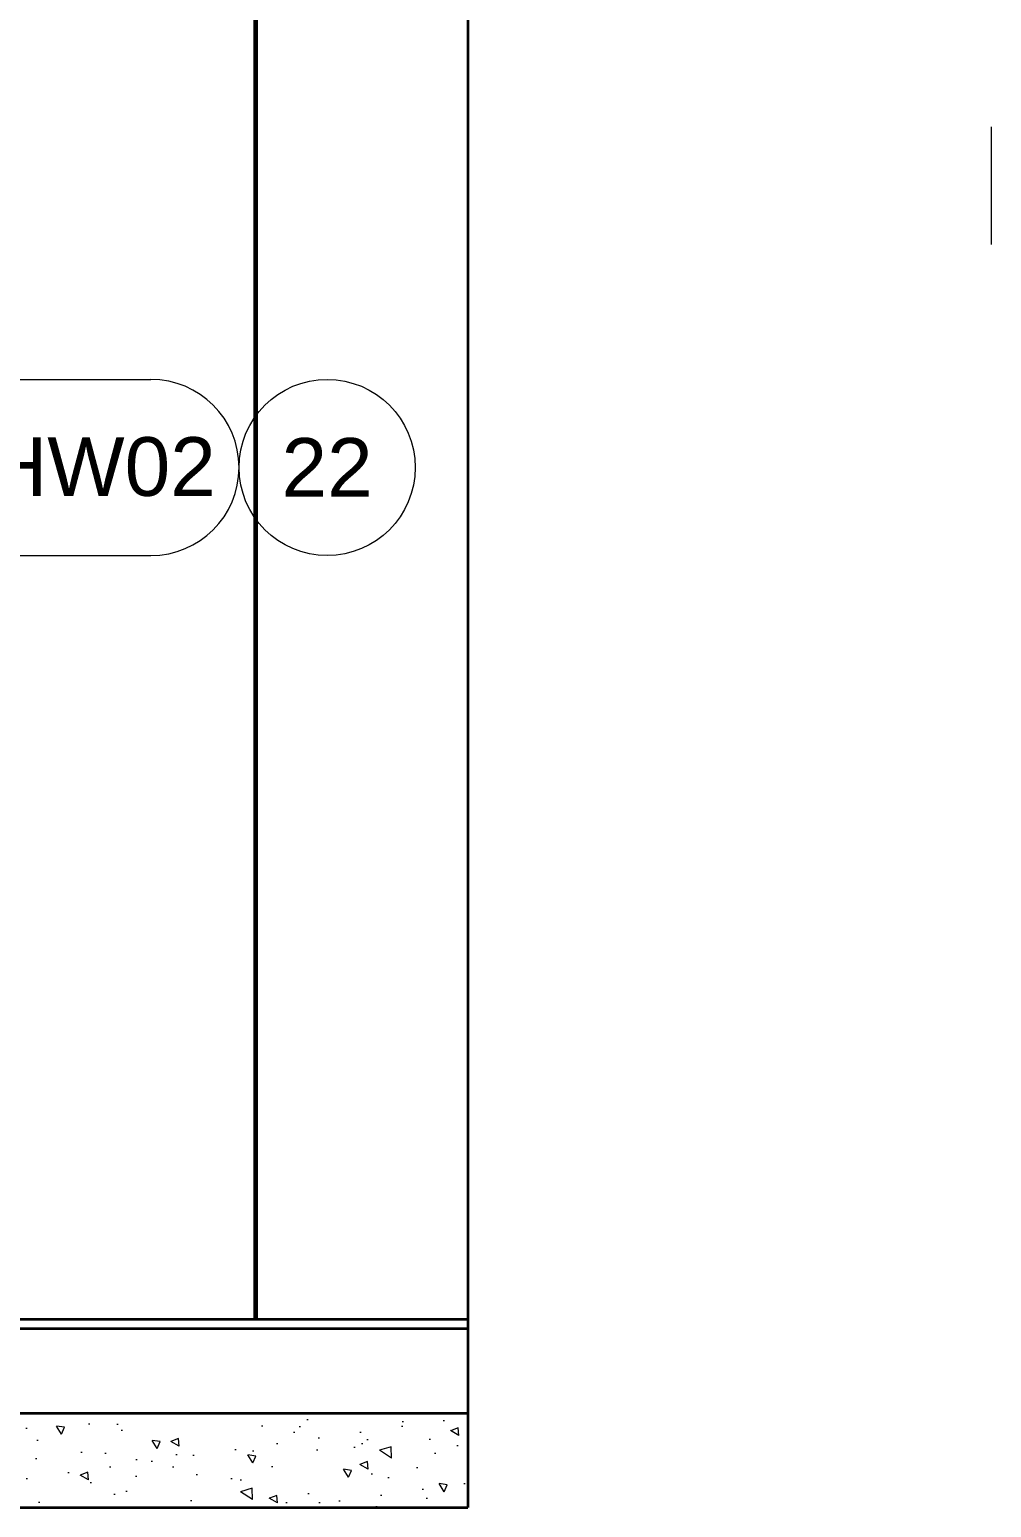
# Model space of a CAD drawing. Header units: millimetres. Extents: x 0 to 42050, y 0 to 29700.
# Drawn here: x 5912 to 7960, y 19736 to 22883 of the extents above; entities that cross this region are included whole.
import ezdxf

# ---------------------------------------------------------------- set-up
doc = ezdxf.new("R2010")
doc.units = ezdxf.units.MM
doc.header["$LTSCALE"] = 50
for name, color, linetype, lineweight in [('Hatch', 7, 'Continuous', 18), ('Symbol', 7, 'Continuous', 18), ('Visible', 7, 'Continuous', 35), ('Visible Narrow', 7, 'Continuous', 18)]:
    doc.layers.add(name, color=color, linetype=linetype, lineweight=lineweight)
doc.styles.add('Note Text', font='arial.ttf')

# ---------------------------------------------------------------- blocks, each defined once
blk = doc.blocks.new('Balloon20')
at = {"layer": 'Symbol'}
for p, q in [((107.577, 442.762), (123.402, 442.762)), ((106.743, 421.355), (107.401, 435.277)), ((107.577, 435.262), (123.402, 435.262)), ((106.243, 421.379), (106.625, 418.858)), ((107.242, 421.331), (106.243, 421.379)), ((106.743, 421.355), (106.625, 418.858)), ((106.625, 418.858), (107.242, 421.331))]:
    blk.add_line(p, q, dxfattribs=at)
at = {"layer": 'Symbol', "flags": 128}
blk.add_lwpolyline([(106.243, 421.379), (106.625, 418.858), (107.242, 421.331), (106.243, 421.379)], dxfattribs=at)
at = {"layer": 'Symbol'}
blk.add_circle((130.902, 439.012), 3.75, dxfattribs=at)
for centre, start, end in [((107.577, 439.012), 90, 270), ((123.402, 439.012), 270, 90)]:
    blk.add_arc(centre, 3.75, start, end, dxfattribs=at)
blk.add_solid([(106.243, 421.379), (106.625, 418.858), (107.242, 421.331), (106.243, 421.379)], dxfattribs=at)
at = {"layer": 'Symbol', "char_height": 2.5, "attachment_point": 5, "style": 'Note Text'}
for s, insert in [('IS1.C1.HW02', (115.49, 439.033)), ('22', (130.902, 439.012))]:
    blk.add_mtext(s, dxfattribs=dict(at, insert=insert))

msp = doc.modelspace()

# ---------------------------------------------------------------- hatches: boundary and pattern name
at = {"layer": 'Hatch'}
h = msp.add_hatch(dxfattribs=at)
h.set_pattern_fill('AR-CONC', color=256, scale=26.916384, angle=100.00018, style=0)
h.set_pattern_definition([(150.0002, (0, 0), (-16.8912, 193.0605), [20.1873, -222.0602]), (95.0002, (0, 0), (-192.9016, -71.9374), [16.1498, -177.6481]), (200.4516, (-1.4, 16.09), (-209.7928, 121.1231), [17.1566, -188.7221]), (146.1844, (-53.01, -9.35), (-6.0086, 290.635), [30.281, -333.0903]), (196.6358, (-53.52, 14.87), (-301.9007, 202.224), [25.735, -283.0833]), (91.1843, (-53.01, -9.35), (-301.9007, 202.224), [24.2247, -266.4722]), (121.0002, (-44.44, 19.5), (78.8242, 177.0435), [20.1873, -222.0602]), (66.0002, (-44.44, 19.5), (-203.5915, 30.6027), [16.1498, -177.6481]), (171.4516, (-37.87, 34.25), (-124.7673, 207.6462), [17.1566, -188.7221]), (137.50018, (0, 0), (-88.81003, -12.3364), [0, -175.4948, 0, -180.3398, 0, -178.32105]), (107.5002, (0, 0), (-116.8445, 51.29798), [0, -102.8206, 0, -171.45737, 0, -67.96387]), (67.50018, (10.42, -59.11), (-18.97247, 142.55694), [0, -67.29096, 0, -209.9478, 0, -278.5846]), (57.5002, (15.1, -85.62), (-53.79376, 149.9088), [0, -87.47825, 0, -139.4269, 0, -197.8354])])
h.paths.add_polyline_path([(4723.23, 19936.34), (4221.88, 19936.34), (3496.88, 19936.34), (3496.88, 19736.34), (6844.59, 19736.34), (6844.59, 19936.34), (4903.23, 19936.34), (4888.23, 19936.34), (4738.23, 19936.34)])

# ---------------------------------------------------------------- linework, layer by layer
at = {"layer": 'Visible', "color": 9, "true_color": 0xc0c0c0}
for p, q in [((6391.27, 20136.34), (6391.27, 25696.34)), ((6395.6, 20136.34), (6395.6, 25696.34)), ((6844.59, 25696.34), (6844.59, 20136.34)), ((6844.59, 20116.34), (4899.05, 20116.34)), ((6844.59, 20136.34), (4924.96, 20136.34)), ((6844.59, 20116.34), (6844.59, 19936.34)), ((6844.59, 19936.34), (4903.23, 19936.34)), ((6844.59, 19936.34), (6844.59, 19736.34)), ((3496.88, 19736.34), (6844.59, 19736.34))]:
    msp.add_line(p, q, dxfattribs=at)
msp.add_rational_spline([(6844.59, 20136.34), (6844.59, 20126.14), (6844.59, 20116.34)], [1, 1.00010991561, 1], degree=2, dxfattribs=at)
at = {"layer": 'Visible Narrow', "color": 9, "true_color": 0xc0c0c0}
msp.add_line((7959.62, 22425.51), (7959.62, 22675.51), dxfattribs=at)

# ---------------------------------------------------------------- block references
at = {"layer": 'Symbol', "xscale": 50, "yscale": 50, "zscale": 50}
msp.add_blockref('Balloon20', (0, 0), dxfattribs=at)

doc.saveas('drawing.dxf')
